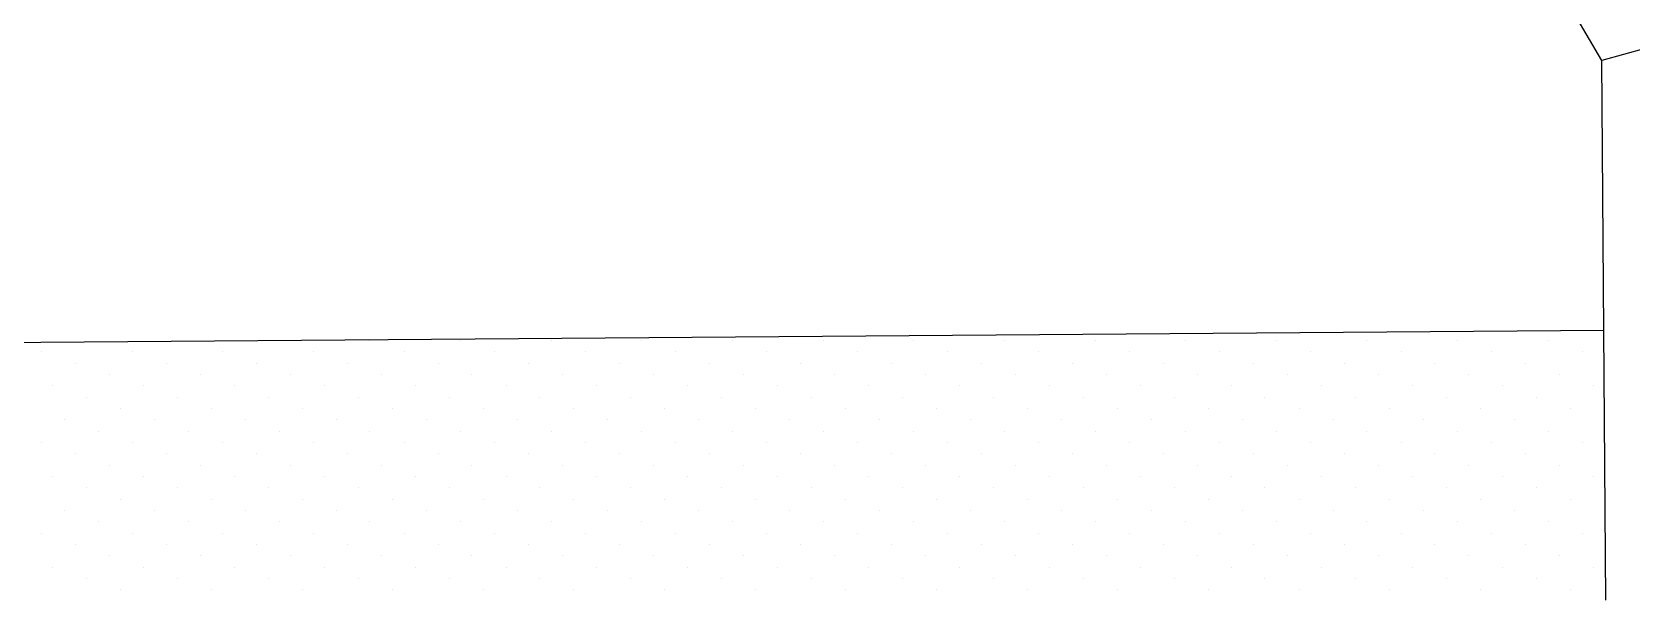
# Model space of a CAD drawing. Header units: millimetres. Extents: x 204800 to 233555, y -2285 to 8522.
# Drawn here: x 222593.8 to 222712.7, y 5871.5 to 5913.3 of the extents above; entities that cross this region are included whole.
import ezdxf

# ---------------------------------------------------------------- set-up
doc = ezdxf.new("R2010")
doc.units = ezdxf.units.MM
doc.layers.add('家具内线', color=8, linetype='Continuous')
doc.layers.add('家具外线', color=4, linetype='Continuous')

# ---------------------------------------------------------------- blocks, each defined once
blk = doc.blocks.new('MK-ZS-0300')
at = {"layer": '家具内线', "color": 251, "ltscale": 500}
for p, q in [((68467.18, 4989.85, 1341.12), (68446.88, 5024.4, 1341.12)), ((68474.84, 4991.96, 1341.12), (68467.18, 4989.85, 1341.12)), ((68467.48, 4949.77, 1341.12), (68467.18, 4989.85, 1341.12)), ((68317.77, 4968.69, 1341.12), (68467.33, 4969.81, 1341.12)), ((68368.91, 4969.05, 1341.12), (68368.91, 4969.05, 1341.12)), ((68375.64, 4969.05, 1341.12), (68375.64, 4969.05, 1341.12)), ((68382.38, 4969.05, 1341.12), (68382.38, 4969.05, 1341.12)), ((68389.11, 4969.05, 1341.12), (68389.11, 4969.05, 1341.12)), ((68395.85, 4969.05, 1341.12), (68395.85, 4969.05, 1341.12)), ((68402.58, 4969.05, 1341.12), (68402.58, 4969.05, 1341.12)), ((68409.32, 4969.05, 1341.12), (68409.32, 4969.05, 1341.12)), ((68416.05, 4969.05, 1341.12), (68416.05, 4969.05, 1341.12)), ((68422.79, 4969.05, 1341.12), (68422.79, 4969.05, 1341.12)), ((68429.53, 4969.05, 1341.12), (68429.53, 4969.05, 1341.12)), ((68436.26, 4969.05, 1341.12), (68436.26, 4969.05, 1341.12)), ((68443, 4969.05, 1341.12), (68443, 4969.05, 1341.12)), ((68449.73, 4969.05, 1341.12), (68449.73, 4969.05, 1341.12)), ((68456.47, 4969.05, 1341.12), (68456.47, 4969.05, 1341.12)), ((68463.2, 4969.05, 1341.12), (68463.2, 4969.05, 1341.12)), ((68351.23, 4968.21, 1341.12), (68351.23, 4968.21, 1341.12)), ((68357.96, 4968.21, 1341.12), (68357.96, 4968.21, 1341.12)), ((68364.7, 4968.21, 1341.12), (68364.7, 4968.21, 1341.12)), ((68371.43, 4968.21, 1341.12), (68371.43, 4968.21, 1341.12)), ((68378.17, 4968.21, 1341.12), (68378.17, 4968.21, 1341.12)), ((68384.9, 4968.21, 1341.12), (68384.9, 4968.21, 1341.12)), ((68391.64, 4968.21, 1341.12), (68391.64, 4968.21, 1341.12)), ((68398.38, 4968.21, 1341.12), (68398.38, 4968.21, 1341.12)), ((68405.11, 4968.21, 1341.12), (68405.11, 4968.21, 1341.12)), ((68411.85, 4968.21, 1341.12), (68411.85, 4968.21, 1341.12)), ((68418.58, 4968.21, 1341.12), (68418.58, 4968.21, 1341.12)), ((68425.32, 4968.21, 1341.12), (68425.32, 4968.21, 1341.12)), ((68432.05, 4968.21, 1341.12), (68432.05, 4968.21, 1341.12)), ((68438.79, 4968.21, 1341.12), (68438.79, 4968.21, 1341.12)), ((68445.52, 4968.21, 1341.12), (68445.52, 4968.21, 1341.12)), ((68452.26, 4968.21, 1341.12), (68452.26, 4968.21, 1341.12)), ((68458.99, 4968.21, 1341.12), (68458.99, 4968.21, 1341.12)), ((68465.73, 4968.21, 1341.12), (68465.73, 4968.21, 1341.12)), ((68353.75, 4967.37, 1341.12), (68353.75, 4967.37, 1341.12)), ((68356.28, 4966.53, 1341.12), (68356.28, 4966.53, 1341.12)), ((68360.49, 4967.37, 1341.12), (68360.49, 4967.37, 1341.12)), ((68363.02, 4966.53, 1341.12), (68363.02, 4966.53, 1341.12)), ((68367.22, 4967.37, 1341.12), (68367.22, 4967.37, 1341.12)), ((68369.75, 4966.53, 1341.12), (68369.75, 4966.53, 1341.12)), ((68373.96, 4967.37, 1341.12), (68373.96, 4967.37, 1341.12)), ((68376.49, 4966.53, 1341.12), (68376.49, 4966.53, 1341.12)), ((68380.7, 4967.37, 1341.12), (68380.7, 4967.37, 1341.12)), ((68383.22, 4966.53, 1341.12), (68383.22, 4966.53, 1341.12)), ((68387.43, 4967.37, 1341.12), (68387.43, 4967.37, 1341.12)), ((68389.96, 4966.53, 1341.12), (68389.96, 4966.53, 1341.12)), ((68394.17, 4967.37, 1341.12), (68394.17, 4967.37, 1341.12)), ((68396.69, 4966.53, 1341.12), (68396.69, 4966.53, 1341.12)), ((68400.9, 4967.37, 1341.12), (68400.9, 4967.37, 1341.12)), ((68403.43, 4966.53, 1341.12), (68403.43, 4966.53, 1341.12)), ((68407.64, 4967.37, 1341.12), (68407.64, 4967.37, 1341.12)), ((68410.16, 4966.53, 1341.12), (68410.16, 4966.53, 1341.12)), ((68414.37, 4967.37, 1341.12), (68414.37, 4967.37, 1341.12)), ((68416.9, 4966.53, 1341.12), (68416.9, 4966.53, 1341.12)), ((68421.11, 4967.37, 1341.12), (68421.11, 4967.37, 1341.12)), ((68423.63, 4966.53, 1341.12), (68423.63, 4966.53, 1341.12)), ((68427.84, 4967.37, 1341.12), (68427.84, 4967.37, 1341.12)), ((68430.37, 4966.53, 1341.12), (68430.37, 4966.53, 1341.12)), ((68434.58, 4967.37, 1341.12), (68434.58, 4967.37, 1341.12)), ((68437.1, 4966.53, 1341.12), (68437.1, 4966.53, 1341.12)), ((68441.31, 4967.37, 1341.12), (68441.31, 4967.37, 1341.12)), ((68443.84, 4966.53, 1341.12), (68443.84, 4966.53, 1341.12)), ((68448.05, 4967.37, 1341.12), (68448.05, 4967.37, 1341.12)), ((68450.57, 4966.53, 1341.12), (68450.57, 4966.53, 1341.12)), ((68454.78, 4967.37, 1341.12), (68454.78, 4967.37, 1341.12)), ((68457.31, 4966.53, 1341.12), (68457.31, 4966.53, 1341.12)), ((68461.52, 4967.37, 1341.12), (68461.52, 4967.37, 1341.12)), ((68464.04, 4966.53, 1341.12), (68464.04, 4966.53, 1341.12)), ((68352.07, 4965.69, 1341.12), (68352.07, 4965.69, 1341.12)), ((68358.81, 4965.69, 1341.12), (68358.81, 4965.69, 1341.12)), ((68365.54, 4965.69, 1341.12), (68365.54, 4965.69, 1341.12)), ((68372.28, 4965.69, 1341.12), (68372.28, 4965.69, 1341.12)), ((68379.01, 4965.69, 1341.12), (68379.01, 4965.69, 1341.12)), ((68385.75, 4965.69, 1341.12), (68385.75, 4965.69, 1341.12)), ((68392.48, 4965.69, 1341.12), (68392.48, 4965.69, 1341.12)), ((68399.22, 4965.69, 1341.12), (68399.22, 4965.69, 1341.12)), ((68405.95, 4965.69, 1341.12), (68405.95, 4965.69, 1341.12)), ((68412.69, 4965.69, 1341.12), (68412.69, 4965.69, 1341.12)), ((68419.42, 4965.69, 1341.12), (68419.42, 4965.69, 1341.12)), ((68426.16, 4965.69, 1341.12), (68426.16, 4965.69, 1341.12)), ((68432.89, 4965.69, 1341.12), (68432.89, 4965.69, 1341.12)), ((68439.63, 4965.69, 1341.12), (68439.63, 4965.69, 1341.12)), ((68446.36, 4965.69, 1341.12), (68446.36, 4965.69, 1341.12)), ((68453.1, 4965.69, 1341.12), (68453.1, 4965.69, 1341.12)), ((68459.83, 4965.69, 1341.12), (68459.83, 4965.69, 1341.12)), ((68466.57, 4965.69, 1341.12), (68466.57, 4965.69, 1341.12)), ((68354.6, 4964.84, 1341.12), (68354.6, 4964.84, 1341.12)), ((68361.33, 4964.84, 1341.12), (68361.33, 4964.84, 1341.12)), ((68368.07, 4964.84, 1341.12), (68368.07, 4964.84, 1341.12)), ((68374.8, 4964.84, 1341.12), (68374.8, 4964.84, 1341.12)), ((68381.54, 4964.84, 1341.12), (68381.54, 4964.84, 1341.12)), ((68388.27, 4964.84, 1341.12), (68388.27, 4964.84, 1341.12)), ((68395.01, 4964.84, 1341.12), (68395.01, 4964.84, 1341.12)), ((68401.74, 4964.84, 1341.12), (68401.74, 4964.84, 1341.12)), ((68408.48, 4964.84, 1341.12), (68408.48, 4964.84, 1341.12)), ((68415.21, 4964.84, 1341.12), (68415.21, 4964.84, 1341.12)), ((68421.95, 4964.84, 1341.12), (68421.95, 4964.84, 1341.12)), ((68428.68, 4964.84, 1341.12), (68428.68, 4964.84, 1341.12)), ((68435.42, 4964.84, 1341.12), (68435.42, 4964.84, 1341.12)), ((68442.15, 4964.84, 1341.12), (68442.15, 4964.84, 1341.12)), ((68448.89, 4964.84, 1341.12), (68448.89, 4964.84, 1341.12)), ((68455.62, 4964.84, 1341.12), (68455.62, 4964.84, 1341.12)), ((68462.36, 4964.84, 1341.12), (68462.36, 4964.84, 1341.12)), ((68352.91, 4963.16, 1341.12), (68352.91, 4963.16, 1341.12)), ((68357.12, 4964, 1341.12), (68357.12, 4964, 1341.12)), ((68359.65, 4963.16, 1341.12), (68359.65, 4963.16, 1341.12)), ((68363.86, 4964, 1341.12), (68363.86, 4964, 1341.12)), ((68366.38, 4963.16, 1341.12), (68366.38, 4963.16, 1341.12)), ((68370.59, 4964, 1341.12), (68370.59, 4964, 1341.12)), ((68373.12, 4963.16, 1341.12), (68373.12, 4963.16, 1341.12)), ((68377.33, 4964, 1341.12), (68377.33, 4964, 1341.12)), ((68379.85, 4963.16, 1341.12), (68379.85, 4963.16, 1341.12)), ((68384.06, 4964, 1341.12), (68384.06, 4964, 1341.12)), ((68386.59, 4963.16, 1341.12), (68386.59, 4963.16, 1341.12)), ((68390.8, 4964, 1341.12), (68390.8, 4964, 1341.12)), ((68393.32, 4963.16, 1341.12), (68393.32, 4963.16, 1341.12)), ((68397.53, 4964, 1341.12), (68397.53, 4964, 1341.12)), ((68400.06, 4963.16, 1341.12), (68400.06, 4963.16, 1341.12)), ((68404.27, 4964, 1341.12), (68404.27, 4964, 1341.12)), ((68406.79, 4963.16, 1341.12), (68406.79, 4963.16, 1341.12)), ((68411, 4964, 1341.12), (68411, 4964, 1341.12)), ((68413.53, 4963.16, 1341.12), (68413.53, 4963.16, 1341.12)), ((68417.74, 4964, 1341.12), (68417.74, 4964, 1341.12)), ((68420.26, 4963.16, 1341.12), (68420.26, 4963.16, 1341.12)), ((68424.47, 4964, 1341.12), (68424.47, 4964, 1341.12)), ((68427, 4963.16, 1341.12), (68427, 4963.16, 1341.12)), ((68431.21, 4964, 1341.12), (68431.21, 4964, 1341.12)), ((68433.73, 4963.16, 1341.12), (68433.73, 4963.16, 1341.12)), ((68437.94, 4964, 1341.12), (68437.94, 4964, 1341.12)), ((68440.47, 4963.16, 1341.12), (68440.47, 4963.16, 1341.12)), ((68444.68, 4964, 1341.12), (68444.68, 4964, 1341.12)), ((68447.21, 4963.16, 1341.12), (68447.21, 4963.16, 1341.12)), ((68451.41, 4964, 1341.12), (68451.41, 4964, 1341.12)), ((68453.94, 4963.16, 1341.12), (68453.94, 4963.16, 1341.12)), ((68458.15, 4964, 1341.12), (68458.15, 4964, 1341.12)), ((68460.68, 4963.16, 1341.12), (68460.68, 4963.16, 1341.12)), ((68464.89, 4964, 1341.12), (68464.89, 4964, 1341.12)), ((68355.44, 4962.32, 1341.12), (68355.44, 4962.32, 1341.12)), ((68362.17, 4962.32, 1341.12), (68362.17, 4962.32, 1341.12)), ((68368.91, 4962.32, 1341.12), (68368.91, 4962.32, 1341.12)), ((68375.64, 4962.32, 1341.12), (68375.64, 4962.32, 1341.12)), ((68382.38, 4962.32, 1341.12), (68382.38, 4962.32, 1341.12)), ((68389.11, 4962.32, 1341.12), (68389.11, 4962.32, 1341.12)), ((68395.85, 4962.32, 1341.12), (68395.85, 4962.32, 1341.12)), ((68402.58, 4962.32, 1341.12), (68402.58, 4962.32, 1341.12)), ((68409.32, 4962.32, 1341.12), (68409.32, 4962.32, 1341.12)), ((68416.05, 4962.32, 1341.12), (68416.05, 4962.32, 1341.12)), ((68422.79, 4962.32, 1341.12), (68422.79, 4962.32, 1341.12)), ((68429.53, 4962.32, 1341.12), (68429.53, 4962.32, 1341.12)), ((68436.26, 4962.32, 1341.12), (68436.26, 4962.32, 1341.12)), ((68443, 4962.32, 1341.12), (68443, 4962.32, 1341.12)), ((68449.73, 4962.32, 1341.12), (68449.73, 4962.32, 1341.12)), ((68456.47, 4962.32, 1341.12), (68456.47, 4962.32, 1341.12)), ((68463.2, 4962.32, 1341.12), (68463.2, 4962.32, 1341.12)), ((68351.23, 4961.48, 1341.12), (68351.23, 4961.48, 1341.12)), ((68353.75, 4960.63, 1341.12), (68353.75, 4960.63, 1341.12)), ((68357.96, 4961.48, 1341.12), (68357.96, 4961.48, 1341.12)), ((68360.49, 4960.63, 1341.12), (68360.49, 4960.63, 1341.12)), ((68364.7, 4961.48, 1341.12), (68364.7, 4961.48, 1341.12)), ((68367.22, 4960.63, 1341.12), (68367.22, 4960.63, 1341.12)), ((68371.43, 4961.48, 1341.12), (68371.43, 4961.48, 1341.12)), ((68373.96, 4960.63, 1341.12), (68373.96, 4960.63, 1341.12)), ((68378.17, 4961.48, 1341.12), (68378.17, 4961.48, 1341.12)), ((68380.7, 4960.63, 1341.12), (68380.7, 4960.63, 1341.12)), ((68384.9, 4961.48, 1341.12), (68384.9, 4961.48, 1341.12)), ((68387.43, 4960.63, 1341.12), (68387.43, 4960.63, 1341.12)), ((68391.64, 4961.48, 1341.12), (68391.64, 4961.48, 1341.12)), ((68394.17, 4960.63, 1341.12), (68394.17, 4960.63, 1341.12)), ((68398.38, 4961.48, 1341.12), (68398.38, 4961.48, 1341.12)), ((68400.9, 4960.63, 1341.12), (68400.9, 4960.63, 1341.12)), ((68405.11, 4961.48, 1341.12), (68405.11, 4961.48, 1341.12)), ((68407.64, 4960.63, 1341.12), (68407.64, 4960.63, 1341.12)), ((68411.85, 4961.48, 1341.12), (68411.85, 4961.48, 1341.12)), ((68414.37, 4960.63, 1341.12), (68414.37, 4960.63, 1341.12)), ((68418.58, 4961.48, 1341.12), (68418.58, 4961.48, 1341.12)), ((68421.11, 4960.63, 1341.12), (68421.11, 4960.63, 1341.12)), ((68425.32, 4961.48, 1341.12), (68425.32, 4961.48, 1341.12)), ((68427.84, 4960.63, 1341.12), (68427.84, 4960.63, 1341.12)), ((68432.05, 4961.48, 1341.12), (68432.05, 4961.48, 1341.12)), ((68434.58, 4960.63, 1341.12), (68434.58, 4960.63, 1341.12)), ((68438.79, 4961.48, 1341.12), (68438.79, 4961.48, 1341.12)), ((68441.31, 4960.63, 1341.12), (68441.31, 4960.63, 1341.12)), ((68445.52, 4961.48, 1341.12), (68445.52, 4961.48, 1341.12)), ((68448.05, 4960.63, 1341.12), (68448.05, 4960.63, 1341.12)), ((68452.26, 4961.48, 1341.12), (68452.26, 4961.48, 1341.12)), ((68454.78, 4960.63, 1341.12), (68454.78, 4960.63, 1341.12)), ((68458.99, 4961.48, 1341.12), (68458.99, 4961.48, 1341.12)), ((68461.52, 4960.63, 1341.12), (68461.52, 4960.63, 1341.12)), ((68465.73, 4961.48, 1341.12), (68465.73, 4961.48, 1341.12)), ((68356.28, 4959.79, 1341.12), (68356.28, 4959.79, 1341.12)), ((68363.02, 4959.79, 1341.12), (68363.02, 4959.79, 1341.12)), ((68369.75, 4959.79, 1341.12), (68369.75, 4959.79, 1341.12)), ((68376.49, 4959.79, 1341.12), (68376.49, 4959.79, 1341.12)), ((68383.22, 4959.79, 1341.12), (68383.22, 4959.79, 1341.12)), ((68389.96, 4959.79, 1341.12), (68389.96, 4959.79, 1341.12)), ((68396.69, 4959.79, 1341.12), (68396.69, 4959.79, 1341.12)), ((68403.43, 4959.79, 1341.12), (68403.43, 4959.79, 1341.12)), ((68410.16, 4959.79, 1341.12), (68410.16, 4959.79, 1341.12)), ((68416.9, 4959.79, 1341.12), (68416.9, 4959.79, 1341.12)), ((68423.63, 4959.79, 1341.12), (68423.63, 4959.79, 1341.12)), ((68430.37, 4959.79, 1341.12), (68430.37, 4959.79, 1341.12)), ((68437.1, 4959.79, 1341.12), (68437.1, 4959.79, 1341.12)), ((68443.84, 4959.79, 1341.12), (68443.84, 4959.79, 1341.12)), ((68450.57, 4959.79, 1341.12), (68450.57, 4959.79, 1341.12)), ((68457.31, 4959.79, 1341.12), (68457.31, 4959.79, 1341.12)), ((68464.04, 4959.79, 1341.12), (68464.04, 4959.79, 1341.12)), ((68352.07, 4958.95, 1341.12), (68352.07, 4958.95, 1341.12)), ((68354.6, 4958.11, 1341.12), (68354.6, 4958.11, 1341.12)), ((68358.81, 4958.95, 1341.12), (68358.81, 4958.95, 1341.12)), ((68361.33, 4958.11, 1341.12), (68361.33, 4958.11, 1341.12)), ((68365.54, 4958.95, 1341.12), (68365.54, 4958.95, 1341.12)), ((68368.07, 4958.11, 1341.12), (68368.07, 4958.11, 1341.12)), ((68372.28, 4958.95, 1341.12), (68372.28, 4958.95, 1341.12)), ((68374.8, 4958.11, 1341.12), (68374.8, 4958.11, 1341.12)), ((68379.01, 4958.95, 1341.12), (68379.01, 4958.95, 1341.12)), ((68381.54, 4958.11, 1341.12), (68381.54, 4958.11, 1341.12)), ((68385.75, 4958.95, 1341.12), (68385.75, 4958.95, 1341.12)), ((68388.27, 4958.11, 1341.12), (68388.27, 4958.11, 1341.12)), ((68392.48, 4958.95, 1341.12), (68392.48, 4958.95, 1341.12)), ((68395.01, 4958.11, 1341.12), (68395.01, 4958.11, 1341.12)), ((68399.22, 4958.95, 1341.12), (68399.22, 4958.95, 1341.12)), ((68401.74, 4958.11, 1341.12), (68401.74, 4958.11, 1341.12)), ((68405.95, 4958.95, 1341.12), (68405.95, 4958.95, 1341.12)), ((68408.48, 4958.11, 1341.12), (68408.48, 4958.11, 1341.12)), ((68412.69, 4958.95, 1341.12), (68412.69, 4958.95, 1341.12)), ((68415.21, 4958.11, 1341.12), (68415.21, 4958.11, 1341.12)), ((68419.42, 4958.95, 1341.12), (68419.42, 4958.95, 1341.12)), ((68421.95, 4958.11, 1341.12), (68421.95, 4958.11, 1341.12)), ((68426.16, 4958.95, 1341.12), (68426.16, 4958.95, 1341.12)), ((68428.68, 4958.11, 1341.12), (68428.68, 4958.11, 1341.12)), ((68432.89, 4958.95, 1341.12), (68432.89, 4958.95, 1341.12)), ((68435.42, 4958.11, 1341.12), (68435.42, 4958.11, 1341.12)), ((68439.63, 4958.95, 1341.12), (68439.63, 4958.95, 1341.12)), ((68442.15, 4958.11, 1341.12), (68442.15, 4958.11, 1341.12)), ((68446.36, 4958.95, 1341.12), (68446.36, 4958.95, 1341.12)), ((68448.89, 4958.11, 1341.12), (68448.89, 4958.11, 1341.12)), ((68453.1, 4958.95, 1341.12), (68453.1, 4958.95, 1341.12)), ((68455.62, 4958.11, 1341.12), (68455.62, 4958.11, 1341.12)), ((68459.83, 4958.95, 1341.12), (68459.83, 4958.95, 1341.12)), ((68462.36, 4958.11, 1341.12), (68462.36, 4958.11, 1341.12)), ((68466.57, 4958.95, 1341.12), (68466.57, 4958.95, 1341.12)), ((68357.12, 4957.27, 1341.12), (68357.12, 4957.27, 1341.12)), ((68363.86, 4957.27, 1341.12), (68363.86, 4957.27, 1341.12)), ((68370.59, 4957.27, 1341.12), (68370.59, 4957.27, 1341.12)), ((68377.33, 4957.27, 1341.12), (68377.33, 4957.27, 1341.12)), ((68384.06, 4957.27, 1341.12), (68384.06, 4957.27, 1341.12)), ((68390.8, 4957.27, 1341.12), (68390.8, 4957.27, 1341.12)), ((68397.53, 4957.27, 1341.12), (68397.53, 4957.27, 1341.12)), ((68404.27, 4957.27, 1341.12), (68404.27, 4957.27, 1341.12)), ((68411, 4957.27, 1341.12), (68411, 4957.27, 1341.12)), ((68417.74, 4957.27, 1341.12), (68417.74, 4957.27, 1341.12)), ((68424.47, 4957.27, 1341.12), (68424.47, 4957.27, 1341.12)), ((68431.21, 4957.27, 1341.12), (68431.21, 4957.27, 1341.12)), ((68437.94, 4957.27, 1341.12), (68437.94, 4957.27, 1341.12)), ((68444.68, 4957.27, 1341.12), (68444.68, 4957.27, 1341.12)), ((68451.41, 4957.27, 1341.12), (68451.41, 4957.27, 1341.12)), ((68458.15, 4957.27, 1341.12), (68458.15, 4957.27, 1341.12)), ((68464.89, 4957.27, 1341.12), (68464.89, 4957.27, 1341.12)), ((68352.91, 4956.43, 1341.12), (68352.91, 4956.43, 1341.12)), ((68359.65, 4956.43, 1341.12), (68359.65, 4956.43, 1341.12)), ((68366.38, 4956.43, 1341.12), (68366.38, 4956.43, 1341.12)), ((68373.12, 4956.43, 1341.12), (68373.12, 4956.43, 1341.12)), ((68379.85, 4956.43, 1341.12), (68379.85, 4956.43, 1341.12)), ((68386.59, 4956.43, 1341.12), (68386.59, 4956.43, 1341.12)), ((68393.32, 4956.43, 1341.12), (68393.32, 4956.43, 1341.12)), ((68400.06, 4956.43, 1341.12), (68400.06, 4956.43, 1341.12)), ((68406.79, 4956.43, 1341.12), (68406.79, 4956.43, 1341.12)), ((68413.53, 4956.43, 1341.12), (68413.53, 4956.43, 1341.12)), ((68420.26, 4956.43, 1341.12), (68420.26, 4956.43, 1341.12)), ((68427, 4956.43, 1341.12), (68427, 4956.43, 1341.12)), ((68433.73, 4956.43, 1341.12), (68433.73, 4956.43, 1341.12)), ((68440.47, 4956.43, 1341.12), (68440.47, 4956.43, 1341.12)), ((68447.21, 4956.43, 1341.12), (68447.21, 4956.43, 1341.12)), ((68453.94, 4956.43, 1341.12), (68453.94, 4956.43, 1341.12)), ((68460.68, 4956.43, 1341.12), (68460.68, 4956.43, 1341.12)), ((68467.41, 4956.43, 1341.12), (68467.41, 4956.43, 1341.12)), ((68351.23, 4954.74, 1341.12), (68351.23, 4954.74, 1341.12)), ((68355.44, 4955.58, 1341.12), (68355.44, 4955.58, 1341.12)), ((68357.96, 4954.74, 1341.12), (68357.96, 4954.74, 1341.12)), ((68362.17, 4955.58, 1341.12), (68362.17, 4955.58, 1341.12)), ((68364.7, 4954.74, 1341.12), (68364.7, 4954.74, 1341.12)), ((68368.91, 4955.58, 1341.12), (68368.91, 4955.58, 1341.12)), ((68371.43, 4954.74, 1341.12), (68371.43, 4954.74, 1341.12)), ((68375.64, 4955.58, 1341.12), (68375.64, 4955.58, 1341.12)), ((68378.17, 4954.74, 1341.12), (68378.17, 4954.74, 1341.12)), ((68382.38, 4955.58, 1341.12), (68382.38, 4955.58, 1341.12)), ((68384.9, 4954.74, 1341.12), (68384.9, 4954.74, 1341.12)), ((68389.11, 4955.58, 1341.12), (68389.11, 4955.58, 1341.12)), ((68391.64, 4954.74, 1341.12), (68391.64, 4954.74, 1341.12)), ((68395.85, 4955.58, 1341.12), (68395.85, 4955.58, 1341.12)), ((68398.38, 4954.74, 1341.12), (68398.38, 4954.74, 1341.12)), ((68402.58, 4955.58, 1341.12), (68402.58, 4955.58, 1341.12)), ((68405.11, 4954.74, 1341.12), (68405.11, 4954.74, 1341.12)), ((68409.32, 4955.58, 1341.12), (68409.32, 4955.58, 1341.12)), ((68411.85, 4954.74, 1341.12), (68411.85, 4954.74, 1341.12)), ((68416.05, 4955.58, 1341.12), (68416.05, 4955.58, 1341.12)), ((68418.58, 4954.74, 1341.12), (68418.58, 4954.74, 1341.12)), ((68422.79, 4955.58, 1341.12), (68422.79, 4955.58, 1341.12)), ((68425.32, 4954.74, 1341.12), (68425.32, 4954.74, 1341.12)), ((68429.53, 4955.58, 1341.12), (68429.53, 4955.58, 1341.12)), ((68432.05, 4954.74, 1341.12), (68432.05, 4954.74, 1341.12)), ((68436.26, 4955.58, 1341.12), (68436.26, 4955.58, 1341.12)), ((68438.79, 4954.74, 1341.12), (68438.79, 4954.74, 1341.12)), ((68443, 4955.58, 1341.12), (68443, 4955.58, 1341.12)), ((68445.52, 4954.74, 1341.12), (68445.52, 4954.74, 1341.12)), ((68449.73, 4955.58, 1341.12), (68449.73, 4955.58, 1341.12)), ((68452.26, 4954.74, 1341.12), (68452.26, 4954.74, 1341.12)), ((68456.47, 4955.58, 1341.12), (68456.47, 4955.58, 1341.12)), ((68458.99, 4954.74, 1341.12), (68458.99, 4954.74, 1341.12)), ((68463.2, 4955.58, 1341.12), (68463.2, 4955.58, 1341.12)), ((68465.73, 4954.74, 1341.12), (68465.73, 4954.74, 1341.12)), ((68353.75, 4953.9, 1341.12), (68353.75, 4953.9, 1341.12)), ((68360.49, 4953.9, 1341.12), (68360.49, 4953.9, 1341.12)), ((68367.22, 4953.9, 1341.12), (68367.22, 4953.9, 1341.12)), ((68373.96, 4953.9, 1341.12), (68373.96, 4953.9, 1341.12)), ((68380.7, 4953.9, 1341.12), (68380.7, 4953.9, 1341.12)), ((68387.43, 4953.9, 1341.12), (68387.43, 4953.9, 1341.12)), ((68394.17, 4953.9, 1341.12), (68394.17, 4953.9, 1341.12)), ((68400.9, 4953.9, 1341.12), (68400.9, 4953.9, 1341.12)), ((68407.64, 4953.9, 1341.12), (68407.64, 4953.9, 1341.12)), ((68414.37, 4953.9, 1341.12), (68414.37, 4953.9, 1341.12)), ((68421.11, 4953.9, 1341.12), (68421.11, 4953.9, 1341.12)), ((68427.84, 4953.9, 1341.12), (68427.84, 4953.9, 1341.12)), ((68434.58, 4953.9, 1341.12), (68434.58, 4953.9, 1341.12)), ((68441.31, 4953.9, 1341.12), (68441.31, 4953.9, 1341.12)), ((68448.05, 4953.9, 1341.12), (68448.05, 4953.9, 1341.12)), ((68454.78, 4953.9, 1341.12), (68454.78, 4953.9, 1341.12)), ((68461.52, 4953.9, 1341.12), (68461.52, 4953.9, 1341.12)), ((68352.07, 4952.22, 1341.12), (68352.07, 4952.22, 1341.12)), ((68356.28, 4953.06, 1341.12), (68356.28, 4953.06, 1341.12)), ((68358.81, 4952.22, 1341.12), (68358.81, 4952.22, 1341.12)), ((68363.02, 4953.06, 1341.12), (68363.02, 4953.06, 1341.12)), ((68365.54, 4952.22, 1341.12), (68365.54, 4952.22, 1341.12)), ((68369.75, 4953.06, 1341.12), (68369.75, 4953.06, 1341.12)), ((68372.28, 4952.22, 1341.12), (68372.28, 4952.22, 1341.12)), ((68376.49, 4953.06, 1341.12), (68376.49, 4953.06, 1341.12)), ((68379.01, 4952.22, 1341.12), (68379.01, 4952.22, 1341.12)), ((68383.22, 4953.06, 1341.12), (68383.22, 4953.06, 1341.12)), ((68385.75, 4952.22, 1341.12), (68385.75, 4952.22, 1341.12)), ((68389.96, 4953.06, 1341.12), (68389.96, 4953.06, 1341.12)), ((68392.48, 4952.22, 1341.12), (68392.48, 4952.22, 1341.12)), ((68396.69, 4953.06, 1341.12), (68396.69, 4953.06, 1341.12)), ((68399.22, 4952.22, 1341.12), (68399.22, 4952.22, 1341.12)), ((68403.43, 4953.06, 1341.12), (68403.43, 4953.06, 1341.12)), ((68405.95, 4952.22, 1341.12), (68405.95, 4952.22, 1341.12)), ((68410.16, 4953.06, 1341.12), (68410.16, 4953.06, 1341.12)), ((68412.69, 4952.22, 1341.12), (68412.69, 4952.22, 1341.12)), ((68416.9, 4953.06, 1341.12), (68416.9, 4953.06, 1341.12)), ((68419.42, 4952.22, 1341.12), (68419.42, 4952.22, 1341.12)), ((68423.63, 4953.06, 1341.12), (68423.63, 4953.06, 1341.12)), ((68426.16, 4952.22, 1341.12), (68426.16, 4952.22, 1341.12)), ((68430.37, 4953.06, 1341.12), (68430.37, 4953.06, 1341.12)), ((68432.89, 4952.22, 1341.12), (68432.89, 4952.22, 1341.12)), ((68437.1, 4953.06, 1341.12), (68437.1, 4953.06, 1341.12)), ((68439.63, 4952.22, 1341.12), (68439.63, 4952.22, 1341.12)), ((68443.84, 4953.06, 1341.12), (68443.84, 4953.06, 1341.12)), ((68446.36, 4952.22, 1341.12), (68446.36, 4952.22, 1341.12)), ((68450.57, 4953.06, 1341.12), (68450.57, 4953.06, 1341.12)), ((68453.1, 4952.22, 1341.12), (68453.1, 4952.22, 1341.12)), ((68457.31, 4953.06, 1341.12), (68457.31, 4953.06, 1341.12)), ((68459.83, 4952.22, 1341.12), (68459.83, 4952.22, 1341.12)), ((68464.04, 4953.06, 1341.12), (68464.04, 4953.06, 1341.12)), ((68466.57, 4952.22, 1341.12), (68466.57, 4952.22, 1341.12)), ((68354.6, 4951.37, 1341.12), (68354.6, 4951.37, 1341.12)), ((68361.33, 4951.37, 1341.12), (68361.33, 4951.37, 1341.12)), ((68368.07, 4951.37, 1341.12), (68368.07, 4951.37, 1341.12)), ((68374.8, 4951.37, 1341.12), (68374.8, 4951.37, 1341.12)), ((68381.54, 4951.37, 1341.12), (68381.54, 4951.37, 1341.12)), ((68388.27, 4951.37, 1341.12), (68388.27, 4951.37, 1341.12)), ((68395.01, 4951.37, 1341.12), (68395.01, 4951.37, 1341.12)), ((68401.74, 4951.37, 1341.12), (68401.74, 4951.37, 1341.12)), ((68408.48, 4951.37, 1341.12), (68408.48, 4951.37, 1341.12)), ((68415.21, 4951.37, 1341.12), (68415.21, 4951.37, 1341.12)), ((68421.95, 4951.37, 1341.12), (68421.95, 4951.37, 1341.12)), ((68428.68, 4951.37, 1341.12), (68428.68, 4951.37, 1341.12)), ((68435.42, 4951.37, 1341.12), (68435.42, 4951.37, 1341.12)), ((68442.15, 4951.37, 1341.12), (68442.15, 4951.37, 1341.12)), ((68448.89, 4951.37, 1341.12), (68448.89, 4951.37, 1341.12)), ((68455.62, 4951.37, 1341.12), (68455.62, 4951.37, 1341.12)), ((68462.36, 4951.37, 1341.12), (68462.36, 4951.37, 1341.12)), ((68357.12, 4950.53, 1341.12), (68357.12, 4950.53, 1341.12)), ((68363.86, 4950.53, 1341.12), (68363.86, 4950.53, 1341.12)), ((68370.59, 4950.53, 1341.12), (68370.59, 4950.53, 1341.12)), ((68377.33, 4950.53, 1341.12), (68377.33, 4950.53, 1341.12)), ((68384.06, 4950.53, 1341.12), (68384.06, 4950.53, 1341.12)), ((68390.8, 4950.53, 1341.12), (68390.8, 4950.53, 1341.12)), ((68397.53, 4950.53, 1341.12), (68397.53, 4950.53, 1341.12)), ((68404.27, 4950.53, 1341.12), (68404.27, 4950.53, 1341.12)), ((68411, 4950.53, 1341.12), (68411, 4950.53, 1341.12)), ((68417.74, 4950.53, 1341.12), (68417.74, 4950.53, 1341.12)), ((68424.47, 4950.53, 1341.12), (68424.47, 4950.53, 1341.12)), ((68431.21, 4950.53, 1341.12), (68431.21, 4950.53, 1341.12)), ((68437.94, 4950.53, 1341.12), (68437.94, 4950.53, 1341.12)), ((68444.68, 4950.53, 1341.12), (68444.68, 4950.53, 1341.12)), ((68451.41, 4950.53, 1341.12), (68451.41, 4950.53, 1341.12)), ((68458.15, 4950.53, 1341.12), (68458.15, 4950.53, 1341.12)), ((68464.89, 4950.53, 1341.12), (68464.89, 4950.53, 1341.12))]:
    blk.add_line(p, q, dxfattribs=at)

msp = doc.modelspace()

# ---------------------------------------------------------------- block references
at = {"layer": '家具外线'}
msp.add_blockref('MK-ZS-0300', (154243.32, 921.31, -1341.12), dxfattribs=at)

doc.saveas('drawing.dxf')
